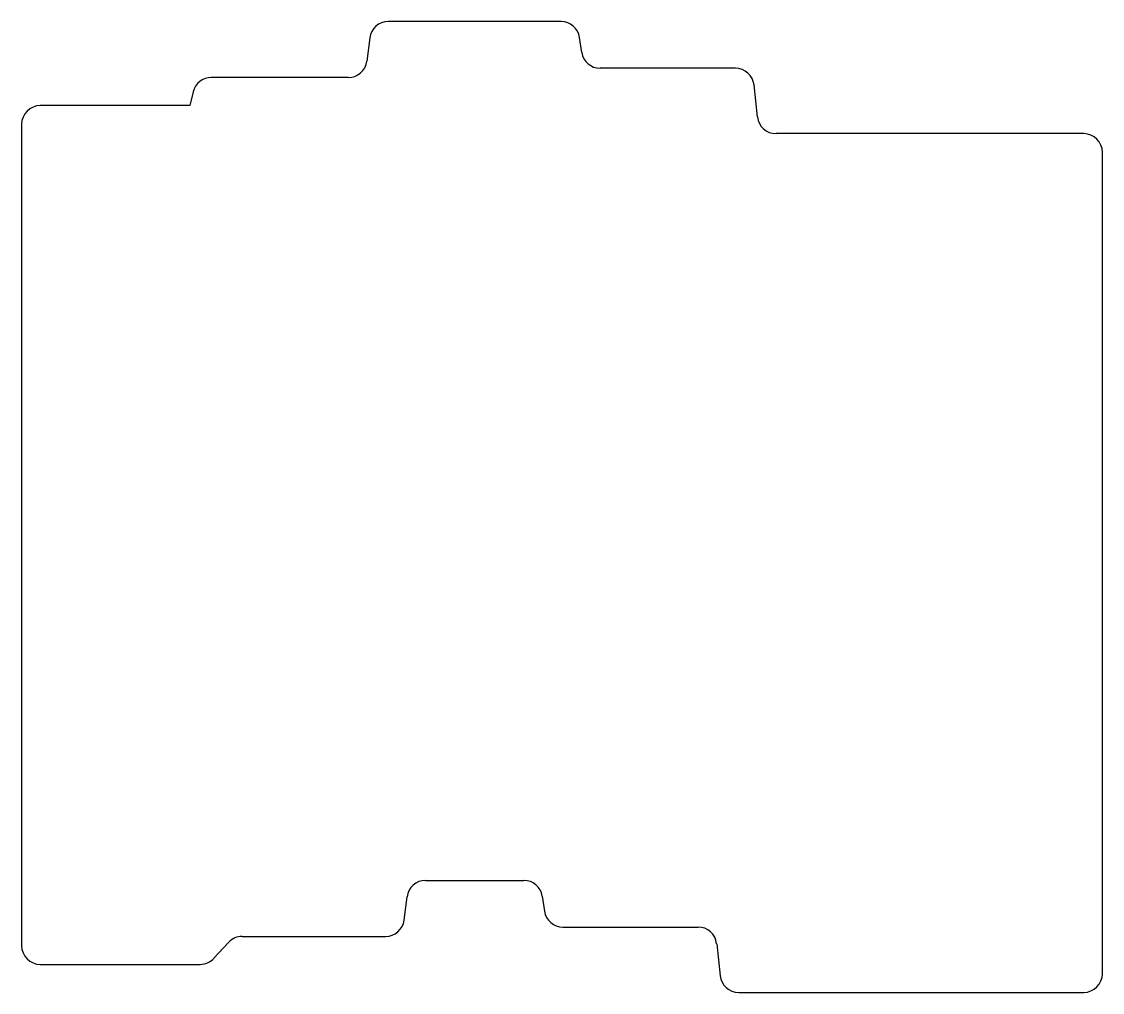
# Model space of a CAD drawing. Header units: millimetres. Extents: x 243 to 358, y -160 to -56.
import ezdxf

# ---------------------------------------------------------------- set-up
doc = ezdxf.new("R2010")
doc.units = ezdxf.units.MM

msp = doc.modelspace()

# ---------------------------------------------------------------- linework, layer by layer
at = {"linetype": 'CONTINUOUS'}
for p, q in [((300.53, -56.5), (282.02, -56.5)), ((280.03, -58.25), (279.72, -60.75)), ((302.74, -59.8), (302.51, -58.2)), ((277.73, -62.5), (263.06, -62.5)), ((319.2, -61.5), (304.72, -61.5)), ((321.56, -66.71), (321.19, -63.29)), ((261.12, -64.01), (260.75, -65.5)), ((260.75, -65.5), (244.75, -65.5)), ((242.75, -67.5), (242.75, -155.5)), ((356.5, -68.5), (323.55, -68.5)), ((358.5, -158.5), (358.5, -70.5)), ((286.02, -148.5), (296.53, -148.5)), ((283.72, -152.75), (284.03, -150.25)), ((298.51, -150.2), (298.74, -151.8)), ((300.72, -153.5), (315.2, -153.5)), ((266.38, -154.5), (281.73, -154.5)), ((263.34, -156.85), (264.91, -155.15)), ((317.19, -155.29), (317.56, -158.71)), ((244.75, -157.5), (261.87, -157.5)), ((319.55, -160.5), (356.5, -160.5))]:
    msp.add_line(p, q, dxfattribs=at)
for centre, start, end in [((282.02, -58.5), 90, 172.875), ((300.53, -58.5), 8.5308, 90), ((304.72, -59.5), 188.5308, 270), ((277.73, -60.5), 270, 352.875), ((263.06, -64.5), 90, 165.962), ((319.2, -63.5), 6.1155, 90), ((244.75, -67.5), 90, 180), ((323.55, -66.5), 186.1155, 270), ((356.5, -70.5), 0, 90), ((286.02, -150.5), 90, 172.875), ((296.53, -150.5), 8.5308, 90), ((281.73, -152.5), 270, 352.875), ((300.72, -151.5), 188.5308, 270), ((315.2, -155.5), 6.1155, 90), ((266.38, -156.5), 90, 137.4896), ((244.75, -155.5), 180, 270), ((261.87, -155.5), 270, 317.4896), ((356.5, -158.5), 270, 0), ((319.55, -158.5), 186.1155, 270)]:
    msp.add_arc(centre, 2, start, end, dxfattribs=at)

doc.saveas('drawing.dxf')
